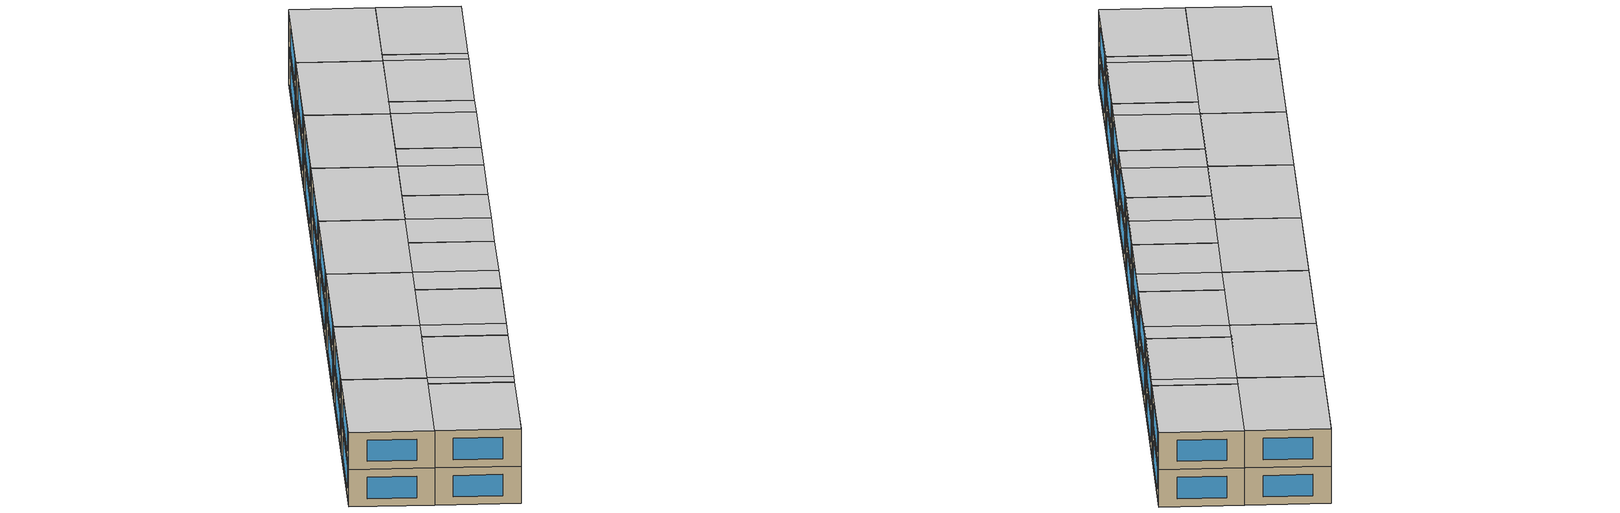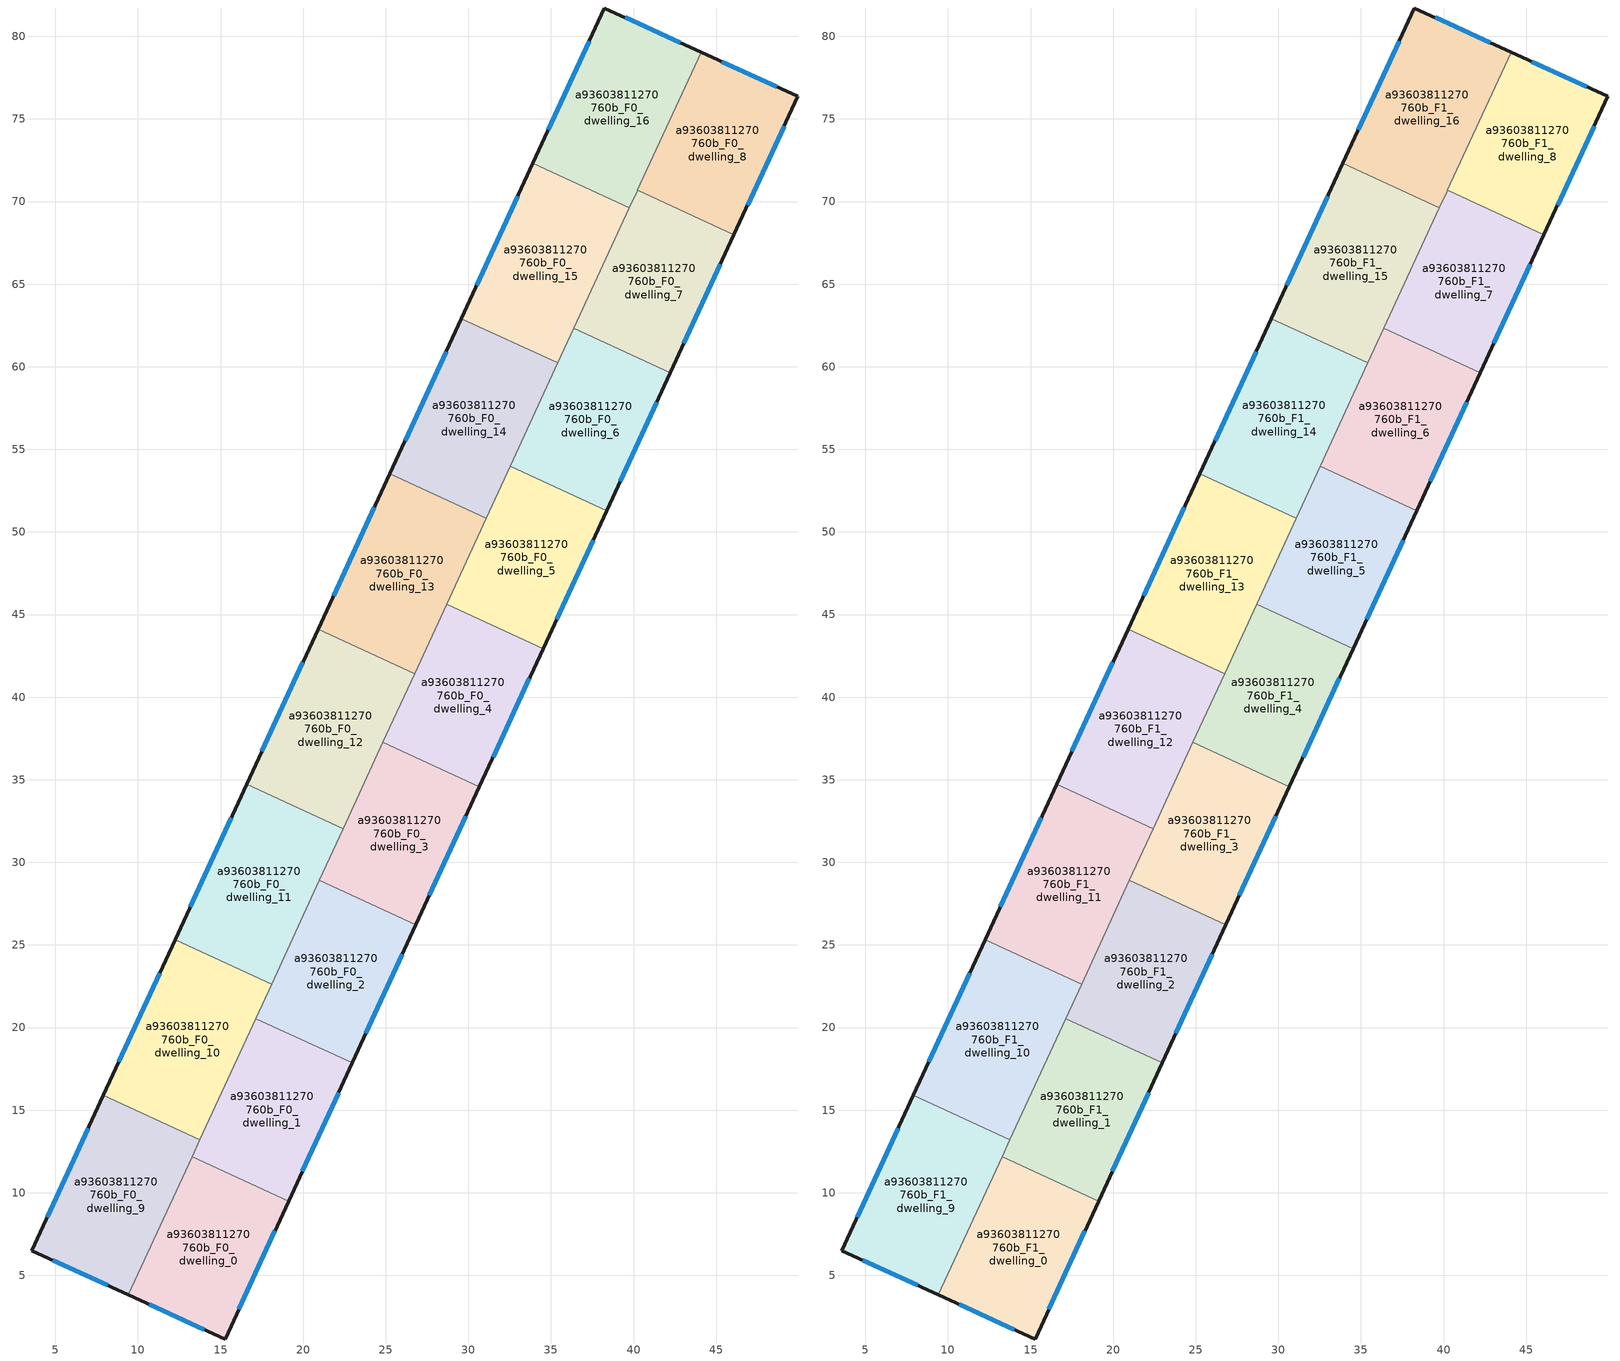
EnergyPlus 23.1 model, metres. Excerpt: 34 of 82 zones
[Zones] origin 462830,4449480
a93603811270760b_F0_dwelling_0
 floor ground (EU_floor_Construction): 19.12,9.5 15.27,1.14 9.42,3.82 13.28,12.19 z0
 wall outside (EU_wall_Construction): 9.42,3.82 15.27,1.14 19.12,9.5 z0:3
 wall to a93603811270760b_F0_dwelling_1 (EU_wall_Construction): 19.12,9.5 13.28,12.19 z0:3
 wall to a93603811270760b_F0_dwelling_9 (EU_wall_Construction): 13.28,12.19 9.42,3.82 z0:3
 window (EU_Window_Construction): 16.09,2.93 18.29,7.71 / 10.67,3.25 14.02,1.72 z0.64:2.36
a93603811270760b_F0_dwelling_1
 floor ground (EU_floor_Construction): 22.97,17.85 19.12,9.5 13.28,12.19 17.13,20.54 z0
 wall outside (EU_wall_Construction): 19.12,9.5 22.97,17.85 z0:3
 wall to a93603811270760b_F0_dwelling_2 (EU_wall_Construction): 22.97,17.85 17.13,20.54 z0:3
 wall to a93603811270760b_F0_dwelling_10 (EU_wall_Construction): 17.13,20.54 13.75,13.22 z0:3
 wall to a93603811270760b_F0_dwelling_9 (EU_wall_Construction): 13.75,13.22 13.28,12.19 z0:3
 window (EU_Window_Construction): 19.94,11.29 22.14,16.06 z0.64:2.36
a93603811270760b_F0_dwelling_10
 floor ground (EU_floor_Construction): 18.08,22.62 13.75,13.22 7.91,15.91 12.24,25.31 z0
 wall outside (EU_wall_Construction): 12.24,25.31 7.91,15.91 z0:3
 wall to a93603811270760b_F0_dwelling_9 (EU_wall_Construction): 7.91,15.91 13.75,13.22 z0:3
 wall to a93603811270760b_F0_dwelling_11 (EU_wall_Construction): 18.08,22.62 12.24,25.31 z0:3
 wall to a93603811270760b_F0_dwelling_2 (EU_wall_Construction): 17.13,20.54 18.08,22.62 z0:3
 window (EU_Window_Construction): 11.32,23.3 8.84,17.92 z0.64:2.36
a93603811270760b_F0_dwelling_11
 floor ground (EU_floor_Construction): 22.42,32.02 18.08,22.62 12.24,25.31 16.58,34.71 z0
 wall outside (EU_wall_Construction): 16.58,34.71 12.24,25.31 z0:3
 wall to a93603811270760b_F0_dwelling_12 (EU_wall_Construction): 22.42,32.02 16.58,34.71 z0:3
 wall to a93603811270760b_F0_dwelling_2 (EU_wall_Construction): 18.08,22.62 20.98,28.9 z0:3
 wall to a93603811270760b_F0_dwelling_3 (EU_wall_Construction): 20.98,28.9 22.42,32.02 z0:3
 window (EU_Window_Construction): 15.65,32.7 13.17,27.32 z0.64:2.36
a93603811270760b_F0_dwelling_12
 floor ground (EU_floor_Construction): 26.75,41.42 22.42,32.02 16.58,34.71 20.91,44.11 z0
 wall outside (EU_wall_Construction): 20.91,44.11 16.58,34.71 z0:3
 wall to a93603811270760b_F0_dwelling_13 (EU_wall_Construction): 26.75,41.42 20.91,44.11 z0:3
 wall to a93603811270760b_F0_dwelling_3 (EU_wall_Construction): 22.42,32.02 24.83,37.26 z0:3
 wall to a93603811270760b_F0_dwelling_4 (EU_wall_Construction): 24.83,37.26 26.75,41.42 z0:3
 window (EU_Window_Construction): 19.98,42.1 17.5,36.73 z0.64:2.36
a93603811270760b_F0_dwelling_13
 floor ground (EU_floor_Construction): 31.08,50.83 26.75,41.42 20.91,44.11 25.24,53.52 z0
 wall outside (EU_wall_Construction): 25.24,53.52 20.91,44.11 z0:3
 wall to a93603811270760b_F0_dwelling_14 (EU_wall_Construction): 31.08,50.83 25.24,53.52 z0:3
 wall to a93603811270760b_F0_dwelling_5 (EU_wall_Construction): 28.68,45.62 31.08,50.83 z0:3
 wall to a93603811270760b_F0_dwelling_4 (EU_wall_Construction): 26.75,41.42 28.68,45.62 z0:3
 window (EU_Window_Construction): 24.31,51.5 21.84,46.13 z0.64:2.36
a93603811270760b_F0_dwelling_14
 floor ground (EU_floor_Construction): 35.41,60.23 31.08,50.83 25.24,53.52 29.58,62.92 z0
 wall outside (EU_wall_Construction): 29.58,62.92 25.24,53.52 z0:3
 wall to a93603811270760b_F0_dwelling_15 (EU_wall_Construction): 35.41,60.23 29.58,62.92 z0:3
 wall to a93603811270760b_F0_dwelling_6 (EU_wall_Construction): 32.53,53.98 35.41,60.23 z0:3
 wall to a93603811270760b_F0_dwelling_5 (EU_wall_Construction): 31.08,50.82 32.53,53.97 z0:3
 window (EU_Window_Construction): 28.65,60.9 26.17,55.53 z0.64:2.36
a93603811270760b_F0_dwelling_15
 floor ground (EU_floor_Construction): 39.75,69.63 35.41,60.23 29.58,62.92 33.91,72.32 z0
 wall outside (EU_wall_Construction): 33.91,72.32 29.58,62.92 z0:3
 wall to a93603811270760b_F0_dwelling_16 (EU_wall_Construction): 39.75,69.63 33.91,72.32 z0:3
 wall to a93603811270760b_F0_dwelling_7 (EU_wall_Construction): 36.39,62.33 39.75,69.63 z0:3
 wall to a93603811270760b_F0_dwelling_6 (EU_wall_Construction): 35.41,60.23 36.39,62.33 z0:3
 window (EU_Window_Construction): 32.98,70.31 30.5,64.93 z0.64:2.36
a93603811270760b_F0_dwelling_16
 floor ground (EU_floor_Construction): 44.09,79.04 39.75,69.63 33.91,72.32 38.24,81.72 z0
 wall outside (EU_wall_Construction): 44.09,79.04 38.24,81.72 33.91,72.32 z0:3
 wall to a93603811270760b_F0_dwelling_8 (EU_wall_Construction): 40.24,70.69 44.09,79.04 z0:3
 wall to a93603811270760b_F0_dwelling_7 (EU_wall_Construction): 39.75,69.63 40.24,70.69 z0:3
 window (EU_Window_Construction): 37.31,79.7 34.84,74.33 / 42.83,79.61 39.49,81.14 z0.64:2.36
a93603811270760b_F0_dwelling_2
 floor ground (EU_floor_Construction): 26.82,26.21 22.97,17.85 17.13,20.54 20.98,28.9 z0
 wall outside (EU_wall_Construction): 22.97,17.85 26.82,26.21 z0:3
 wall to a93603811270760b_F0_dwelling_3 (EU_wall_Construction): 26.82,26.21 20.98,28.9 z0:3
 window (EU_Window_Construction): 23.79,19.64 25.99,24.42 z0.64:2.36
a93603811270760b_F0_dwelling_3
 floor ground (EU_floor_Construction): 30.67,34.57 26.82,26.21 20.98,28.9 24.83,37.26 z0
 wall outside (EU_wall_Construction): 26.82,26.21 30.67,34.57 z0:3
 wall to a93603811270760b_F0_dwelling_4 (EU_wall_Construction): 30.67,34.57 24.83,37.26 z0:3
 window (EU_Window_Construction): 27.64,28 29.85,32.78 z0.64:2.36
a93603811270760b_F0_dwelling_4
 floor ground (EU_floor_Construction): 34.52,42.93 30.67,34.57 24.83,37.26 28.68,45.62 z0
 wall outside (EU_wall_Construction): 30.67,34.57 34.52,42.93 z0:3
 wall to a93603811270760b_F0_dwelling_5 (EU_wall_Construction): 34.52,42.93 28.68,45.62 z0:3
 window (EU_Window_Construction): 31.5,36.36 33.7,41.14 z0.64:2.36
a93603811270760b_F0_dwelling_5
 floor ground (EU_floor_Construction): 38.37,51.28 34.52,42.93 28.68,45.62 32.53,53.97 z0
 wall outside (EU_wall_Construction): 34.52,42.93 38.37,51.28 z0:3
 wall to a93603811270760b_F0_dwelling_6 (EU_wall_Construction): 38.37,51.28 32.53,53.97 z0:3
 window (EU_Window_Construction): 35.35,44.72 37.55,49.49 z0.64:2.36
a93603811270760b_F0_dwelling_6
 floor ground (EU_floor_Construction): 42.23,59.64 38.37,51.28 32.53,53.97 36.39,62.33 z0
 wall outside (EU_wall_Construction): 38.37,51.28 42.23,59.64 z0:3
 wall to a93603811270760b_F0_dwelling_7 (EU_wall_Construction): 42.23,59.64 36.39,62.33 z0:3
 window (EU_Window_Construction): 39.2,53.07 41.4,57.85 z0.64:2.36
a93603811270760b_F0_dwelling_7
 floor ground (EU_floor_Construction): 46.08,68 42.23,59.64 36.39,62.33 40.24,70.69 z0
 wall outside (EU_wall_Construction): 42.23,59.64 46.08,68 z0:3
 wall to a93603811270760b_F0_dwelling_8 (EU_wall_Construction): 46.08,68 40.24,70.69 z0:3
 window (EU_Window_Construction): 43.05,61.43 45.25,66.21 z0.64:2.36
a93603811270760b_F0_dwelling_8
 floor ground (EU_floor_Construction): 49.93,76.36 46.08,68 40.24,70.69 44.09,79.04 z0
 wall outside (EU_wall_Construction): 46.08,68 49.93,76.36 44.09,79.04 z0:3
 window (EU_Window_Construction): 48.68,76.94 45.34,78.47 / 46.9,69.79 49.11,74.57 z0.64:2.36
a93603811270760b_F0_dwelling_9
 floor ground (EU_floor_Construction): 13.75,13.22 9.42,3.82 3.57,6.5 7.91,15.91 z0
 wall outside (EU_wall_Construction): 7.91,15.91 3.57,6.5 9.42,3.82 z0:3
 window (EU_Window_Construction): 4.83,5.92 8.17,4.39 / 6.98,13.89 4.5,8.51 z0.64:2.36
a93603811270760b_F1_dwelling_0
 floor to a93603811270760b_F0_dwelling_0 (EU_floor_Construction): 19.12,9.5 15.27,1.14 9.42,3.82 13.28,12.19 z3
 wall outside (EU_wall_Construction): 9.42,3.82 15.27,1.14 19.12,9.5 z3:6
 wall to a93603811270760b_F1_dwelling_1 (EU_wall_Construction): 19.12,9.5 13.28,12.19 z3:6
 wall to a93603811270760b_F1_dwelling_9 (EU_wall_Construction): 13.28,12.19 9.42,3.82 z3:6
 window (EU_Window_Construction): 16.09,2.93 18.29,7.71 / 10.67,3.25 14.02,1.72 z3.64:5.36
 ceiling to a93603811270760b_F2_dwelling_0 (EU_floor_Construction): 15.27,1.14 19.12,9.5 13.28,12.19 9.42,3.82 z6
a93603811270760b_F1_dwelling_1
 floor to a93603811270760b_F0_dwelling_1 (EU_floor_Construction): 22.97,17.85 19.12,9.5 13.28,12.19 17.13,20.54 z3
 wall outside (EU_wall_Construction): 19.12,9.5 22.97,17.85 z3:6
 wall to a93603811270760b_F1_dwelling_2 (EU_wall_Construction): 22.97,17.85 17.13,20.54 z3:6
 wall to a93603811270760b_F1_dwelling_10 (EU_wall_Construction): 17.13,20.54 13.75,13.22 z3:6
 wall to a93603811270760b_F1_dwelling_9 (EU_wall_Construction): 13.75,13.22 13.28,12.19 z3:6
 window (EU_Window_Construction): 19.94,11.29 22.14,16.06 z3.64:5.36
 ceiling to a93603811270760b_F2_dwelling_1 (EU_floor_Construction): 19.6,10.54 22.97,17.85 17.13,20.54 13.76,13.23 z6
 ceiling to a93603811270760b_F2_dwelling_0 (EU_floor_Construction): 19.12,9.5 19.6,10.54 13.76,13.23 13.28,12.19 z6
a93603811270760b_F1_dwelling_10
 floor to a93603811270760b_F0_dwelling_10 (EU_floor_Construction): 18.08,22.62 13.75,13.22 7.91,15.91 12.24,25.31 z3
 wall outside (EU_wall_Construction): 12.24,25.31 7.91,15.91 z3:6
 wall to a93603811270760b_F1_dwelling_9 (EU_wall_Construction): 7.91,15.91 13.75,13.22 z3:6
 wall to a93603811270760b_F1_dwelling_11 (EU_wall_Construction): 18.08,22.62 12.24,25.31 z3:6
 wall to a93603811270760b_F1_dwelling_2 (EU_wall_Construction): 17.13,20.54 18.08,22.62 z3:6
 window (EU_Window_Construction): 11.32,23.3 8.84,17.92 z3.64:5.36
 ceiling to a93603811270760b_F2_dwelling_9 (EU_floor_Construction): 13.75,13.22 18.08,22.62 12.24,25.31 7.91,15.91 z6
a93603811270760b_F1_dwelling_11
 floor to a93603811270760b_F0_dwelling_11 (EU_floor_Construction): 22.42,32.02 18.08,22.62 12.24,25.31 16.58,34.71 z3
 wall outside (EU_wall_Construction): 16.58,34.71 12.24,25.31 z3:6
 wall to a93603811270760b_F1_dwelling_12 (EU_wall_Construction): 22.42,32.02 16.58,34.71 z3:6
 wall to a93603811270760b_F1_dwelling_2 (EU_wall_Construction): 18.08,22.62 20.98,28.9 z3:6
 wall to a93603811270760b_F1_dwelling_3 (EU_wall_Construction): 20.98,28.9 22.42,32.02 z3:6
 window (EU_Window_Construction): 15.65,32.7 13.17,27.32 z3.64:5.36
 ceiling to a93603811270760b_F2_dwelling_10 (EU_floor_Construction): 18.08,22.62 22.42,32.02 16.58,34.71 12.24,25.31 z6
a93603811270760b_F1_dwelling_12
 floor to a93603811270760b_F0_dwelling_12 (EU_floor_Construction): 26.75,41.42 22.42,32.02 16.58,34.71 20.91,44.11 z3
 wall outside (EU_wall_Construction): 20.91,44.11 16.58,34.71 z3:6
 wall to a93603811270760b_F1_dwelling_13 (EU_wall_Construction): 26.75,41.42 20.91,44.11 z3:6
 wall to a93603811270760b_F1_dwelling_3 (EU_wall_Construction): 22.42,32.02 24.83,37.26 z3:6
 wall to a93603811270760b_F1_dwelling_4 (EU_wall_Construction): 24.83,37.26 26.75,41.42 z3:6
 window (EU_Window_Construction): 19.98,42.1 17.5,36.73 z3.64:5.36
 ceiling to a93603811270760b_F2_dwelling_11 (EU_floor_Construction): 22.42,32.02 26.75,41.42 20.91,44.11 16.58,34.71 z6
a93603811270760b_F1_dwelling_13
 floor to a93603811270760b_F0_dwelling_13 (EU_floor_Construction): 31.08,50.83 26.75,41.42 20.91,44.11 25.24,53.52 z3
 wall outside (EU_wall_Construction): 25.24,53.52 20.91,44.11 z3:6
 wall to a93603811270760b_F1_dwelling_14 (EU_wall_Construction): 31.08,50.83 25.24,53.52 z3:6
 wall to a93603811270760b_F1_dwelling_5 (EU_wall_Construction): 28.68,45.62 31.08,50.83 z3:6
 wall to a93603811270760b_F1_dwelling_4 (EU_wall_Construction): 26.75,41.42 28.68,45.62 z3:6
 window (EU_Window_Construction): 24.31,51.5 21.84,46.13 z3.64:5.36
 ceiling to a93603811270760b_F2_dwelling_12 (EU_floor_Construction): 26.75,41.42 31.08,50.83 25.24,53.52 20.91,44.11 z6
a93603811270760b_F1_dwelling_14
 floor to a93603811270760b_F0_dwelling_14 (EU_floor_Construction): 35.41,60.23 31.08,50.83 25.24,53.52 29.58,62.92 z3
 wall outside (EU_wall_Construction): 29.58,62.92 25.24,53.52 z3:6
 wall to a93603811270760b_F1_dwelling_15 (EU_wall_Construction): 35.41,60.23 29.58,62.92 z3:6
 wall to a93603811270760b_F1_dwelling_6 (EU_wall_Construction): 32.53,53.98 35.41,60.23 z3:6
 wall to a93603811270760b_F1_dwelling_5 (EU_wall_Construction): 31.08,50.82 32.53,53.97 z3:6
 window (EU_Window_Construction): 28.65,60.9 26.17,55.53 z3.64:5.36
 ceiling to a93603811270760b_F2_dwelling_13 (EU_floor_Construction): 31.08,50.83 35.41,60.23 29.58,62.92 25.24,53.52 z6
a93603811270760b_F1_dwelling_15
 floor to a93603811270760b_F0_dwelling_15 (EU_floor_Construction): 39.75,69.63 35.41,60.23 29.58,62.92 33.91,72.32 z3
 wall outside (EU_wall_Construction): 33.91,72.32 29.58,62.92 z3:6
 wall to a93603811270760b_F1_dwelling_16 (EU_wall_Construction): 39.75,69.63 33.91,72.32 z3:6
 wall to a93603811270760b_F1_dwelling_7 (EU_wall_Construction): 36.39,62.33 39.75,69.63 z3:6
 wall to a93603811270760b_F1_dwelling_6 (EU_wall_Construction): 35.41,60.23 36.39,62.33 z3:6
 window (EU_Window_Construction): 32.98,70.31 30.5,64.93 z3.64:5.36
 ceiling to a93603811270760b_F2_dwelling_14 (EU_floor_Construction): 35.41,60.23 39.75,69.63 33.91,72.32 29.58,62.92 z6
a93603811270760b_F1_dwelling_16
 floor to a93603811270760b_F0_dwelling_16 (EU_floor_Construction): 44.09,79.04 39.75,69.63 33.91,72.32 38.24,81.72 z3
 wall outside (EU_wall_Construction): 44.09,79.04 38.24,81.72 33.91,72.32 z3:6
 wall to a93603811270760b_F1_dwelling_8 (EU_wall_Construction): 40.24,70.69 44.09,79.04 z3:6
 wall to a93603811270760b_F1_dwelling_7 (EU_wall_Construction): 39.75,69.63 40.24,70.69 z3:6
 window (EU_Window_Construction): 37.31,79.7 34.84,74.33 / 42.83,79.61 39.49,81.14 z3.64:5.36
 ceiling to a93603811270760b_F2_dwelling_15 (EU_floor_Construction): 39.75,69.63 44.09,79.04 38.24,81.72 33.91,72.32 z6
a93603811270760b_F1_dwelling_2
 floor to a93603811270760b_F0_dwelling_2 (EU_floor_Construction): 26.82,26.21 22.97,17.85 17.13,20.54 20.98,28.9 z3
 wall outside (EU_wall_Construction): 22.97,17.85 26.82,26.21 z3:6
 wall to a93603811270760b_F1_dwelling_3 (EU_wall_Construction): 26.82,26.21 20.98,28.9 z3:6
 window (EU_Window_Construction): 23.79,19.64 25.99,24.42 z3.64:5.36
 ceiling to a93603811270760b_F2_dwelling_2 (EU_floor_Construction): 23.93,19.94 26.82,26.21 20.98,28.9 18.09,22.63 z6
 ceiling to a93603811270760b_F2_dwelling_1 (EU_floor_Construction): 22.97,17.85 23.93,19.94 18.09,22.63 17.13,20.54 z6
a93603811270760b_F1_dwelling_3
 floor to a93603811270760b_F0_dwelling_3 (EU_floor_Construction): 30.67,34.57 26.82,26.21 20.98,28.9 24.83,37.26 z3
 wall outside (EU_wall_Construction): 26.82,26.21 30.67,34.57 z3:6
 wall to a93603811270760b_F1_dwelling_4 (EU_wall_Construction): 30.67,34.57 24.83,37.26 z3:6
 window (EU_Window_Construction): 27.64,28 29.85,32.78 z3.64:5.36
 ceiling to a93603811270760b_F2_dwelling_3 (EU_floor_Construction): 28.26,29.34 30.67,34.57 24.83,37.26 22.42,32.04 z6
 ceiling to a93603811270760b_F2_dwelling_2 (EU_floor_Construction): 26.82,26.21 28.26,29.34 22.42,32.04 20.98,28.9 z6
a93603811270760b_F1_dwelling_4
 floor to a93603811270760b_F0_dwelling_4 (EU_floor_Construction): 34.52,42.93 30.67,34.57 24.83,37.26 28.68,45.62 z3
 wall outside (EU_wall_Construction): 30.67,34.57 34.52,42.93 z3:6
 wall to a93603811270760b_F1_dwelling_5 (EU_wall_Construction): 34.52,42.93 28.68,45.62 z3:6
 window (EU_Window_Construction): 31.5,36.36 33.7,41.14 z3.64:5.36
 ceiling to a93603811270760b_F2_dwelling_4 (EU_floor_Construction): 32.6,38.75 34.52,42.93 28.68,45.62 26.76,41.44 z6
 ceiling to a93603811270760b_F2_dwelling_3 (EU_floor_Construction): 30.67,34.57 32.6,38.75 26.76,41.44 24.83,37.26 z6
a93603811270760b_F1_dwelling_5
 floor to a93603811270760b_F0_dwelling_5 (EU_floor_Construction): 38.37,51.28 34.52,42.93 28.68,45.62 32.53,53.97 z3
 wall outside (EU_wall_Construction): 34.52,42.93 38.37,51.28 z3:6
 wall to a93603811270760b_F1_dwelling_6 (EU_wall_Construction): 38.37,51.28 32.53,53.97 z3:6
 window (EU_Window_Construction): 35.35,44.72 37.55,49.49 z3.64:5.36
 ceiling to a93603811270760b_F2_dwelling_5 (EU_floor_Construction): 36.93,48.15 38.37,51.28 32.53,53.97 31.09,50.84 z6
 ceiling to a93603811270760b_F2_dwelling_4 (EU_floor_Construction): 34.52,42.93 36.93,48.15 31.09,50.84 28.68,45.62 z6
a93603811270760b_F1_dwelling_6
 floor to a93603811270760b_F0_dwelling_6 (EU_floor_Construction): 42.23,59.64 38.37,51.28 32.53,53.97 36.39,62.33 z3
 wall outside (EU_wall_Construction): 38.37,51.28 42.23,59.64 z3:6
 wall to a93603811270760b_F1_dwelling_7 (EU_wall_Construction): 42.23,59.64 36.39,62.33 z3:6
 window (EU_Window_Construction): 39.2,53.07 41.4,57.85 z3.64:5.36
 ceiling to a93603811270760b_F2_dwelling_6 (EU_floor_Construction): 41.26,57.55 42.23,59.64 36.39,62.33 35.42,60.24 z6
 ceiling to a93603811270760b_F2_dwelling_5 (EU_floor_Construction): 38.37,51.28 41.26,57.55 35.42,60.24 32.53,53.97 z6
a93603811270760b_F1_dwelling_7
 floor to a93603811270760b_F0_dwelling_7 (EU_floor_Construction): 46.08,68 42.23,59.64 36.39,62.33 40.24,70.69 z3
 wall outside (EU_wall_Construction): 42.23,59.64 46.08,68 z3:6
 wall to a93603811270760b_F1_dwelling_8 (EU_wall_Construction): 46.08,68 40.24,70.69 z3:6
 window (EU_Window_Construction): 43.05,61.43 45.25,66.21 z3.64:5.36
 ceiling to a93603811270760b_F2_dwelling_6 (EU_floor_Construction): 42.23,59.64 45.6,66.95 39.76,69.64 36.39,62.33 z6
 ceiling to a93603811270760b_F2_dwelling_7 (EU_floor_Construction): 45.6,66.95 46.08,68 40.24,70.69 39.76,69.64 z6
a93603811270760b_F1_dwelling_8
 floor to a93603811270760b_F0_dwelling_8 (EU_floor_Construction): 49.93,76.36 46.08,68 40.24,70.69 44.09,79.04 z3
 wall outside (EU_wall_Construction): 46.08,68 49.93,76.36 44.09,79.04 z3:6
 window (EU_Window_Construction): 48.68,76.94 45.34,78.47 / 46.9,69.79 49.11,74.57 z3.64:5.36
 ceiling to a93603811270760b_F2_dwelling_7 (EU_floor_Construction): 46.08,68 49.93,76.36 44.09,79.04 40.24,70.69 z6
a93603811270760b_F1_dwelling_9
 floor to a93603811270760b_F0_dwelling_9 (EU_floor_Construction): 13.75,13.22 9.42,3.82 3.57,6.5 7.91,15.91 z3
 wall outside (EU_wall_Construction): 7.91,15.91 3.57,6.5 9.42,3.82 z3:6
 window (EU_Window_Construction): 4.83,5.92 8.17,4.39 / 6.98,13.89 4.5,8.51 z3.64:5.36
 ceiling to a93603811270760b_F2_dwelling_8 (EU_floor_Construction): 9.42,3.82 13.75,13.22 7.91,15.91 3.57,6.5 z6
[Building]
EU S2 Campaign: North Axis=0; Terrain=City; Solar Distribution=FullExterior
[Site:Location]
Yerevan-Zvartnots.Intl.AP: Latitude=40.15; Longitude=44.383; Time Zone=4; Elevation=854
[SizingPeriod:WeatherFileDays]
AnnualSizingPeriod: Begin Month=1; Begin Day of Month=1; End Month=12; End Day of Month=31; Day of Week for Start Day=Monday; Use Weather File Daylight Saving Period=No; Use Weather File Rain and Snow Indicators=No
[MATERIAL]
EU_InternalMass_Material: Roughness=MediumRough; Thickness=0.1; Conductivity=1; Density=1800; Specific Heat=900; Thermal Absorptance=0.9; Solar Absorptance=0.7; Visible Absorptance=0.7
[MATERIAL:NOMASS] Roughness=MediumRough; Thermal Absorptance=0.9; Solar Absorptance=0.7; Visible Absorptance=0.7
Name | Thermal Resistance
EU_wall_NoMass | 1.05043
EU_floor_NoMass | 0.478065
[WINDOWMATERIAL:SIMPLEGLAZINGSYSTEM]
EU_Window_SimpleGlazing: UFactor=2.5566; Solar Heat Gain Coefficient=0.75; Visible Transmittance=0.75
[CONSTRUCTION]
EU_wall_Construction: EU_wall_NoMass
EU_floor_Construction: EU_floor_NoMass
EU_Window_Construction: EU_Window_SimpleGlazing
EU_InternalMass_Construction: EU_InternalMass_Material
[ZONE] Type=1; Multiplier=1; Ceiling Height=autocalculate; Floor Area=autocalculate; Part of Total Floor Area=Yes
Name | Volume
a93603811270760b_F0_dwelling_0; a93603811270760b_F1_dwelling_0 | 177.532
a93603811270760b_F0_dwelling_1; a93603811270760b_F1_dwelling_1 | 177.526
a93603811270760b_F0_dwelling_10; a93603811270760b_F1_dwelling_10; a93603811270760b_F0_dwelling_13; a93603811270760b_F1_dwelling_13 | 199.685
a93603811270760b_F0_dwelling_11; a93603811270760b_F1_dwelling_11; a93603811270760b_F0_dwelling_14; a93603811270760b_F1_dwelling_14; a93603811270760b_F0_dwelling_15; a93603811270760b_F1_dwelling_15 | 199.719
a93603811270760b_F0_dwelling_12; a93603811270760b_F1_dwelling_12 | 199.709
a93603811270760b_F0_dwelling_16; a93603811270760b_F1_dwelling_16 | 199.718
a93603811270760b_F0_dwelling_2; a93603811270760b_F1_dwelling_2; a93603811270760b_F0_dwelling_4; a93603811270760b_F1_dwelling_4; a93603811270760b_F0_dwelling_5; a93603811270760b_F1_dwelling_5 | 177.538
a93603811270760b_F0_dwelling_3; a93603811270760b_F1_dwelling_3 | 177.521
a93603811270760b_F0_dwelling_6; a93603811270760b_F1_dwelling_6 | 177.52
a93603811270760b_F0_dwelling_7; a93603811270760b_F1_dwelling_7 | 177.535
a93603811270760b_F0_dwelling_8; a93603811270760b_F1_dwelling_8 | 177.529
a93603811270760b_F0_dwelling_9; a93603811270760b_F1_dwelling_9 | 199.699
[INTERNALMASS] Construction=EU_InternalMass_Construction
Name | Zone or ZoneList | Surface Area
a93603811270760b_F0_dwelling_0_EU_InternalMass | a93603811270760b_F0_dwelling_0 | 59.1774
a93603811270760b_F0_dwelling_1_EU_InternalMass | a93603811270760b_F0_dwelling_1 | 59.1755
a93603811270760b_F0_dwelling_2_EU_InternalMass | a93603811270760b_F0_dwelling_2 | 59.1793
a93603811270760b_F0_dwelling_3_EU_InternalMass | a93603811270760b_F0_dwelling_3 | 59.1734
a93603811270760b_F0_dwelling_4_EU_InternalMass | a93603811270760b_F0_dwelling_4 | 59.1793
a93603811270760b_F0_dwelling_5_EU_InternalMass | a93603811270760b_F0_dwelling_5 | 59.1793
a93603811270760b_F0_dwelling_6_EU_InternalMass | a93603811270760b_F0_dwelling_6 | 59.1734
a93603811270760b_F0_dwelling_7_EU_InternalMass | a93603811270760b_F0_dwelling_7 | 59.1783
a93603811270760b_F0_dwelling_8_EU_InternalMass | a93603811270760b_F0_dwelling_8 | 59.1764
a93603811270760b_F0_dwelling_9_EU_InternalMass | a93603811270760b_F0_dwelling_9 | 66.5664
a93603811270760b_F0_dwelling_10_EU_InternalMass | a93603811270760b_F0_dwelling_10 | 66.5656
a93603811270760b_F0_dwelling_11_EU_InternalMass | a93603811270760b_F0_dwelling_11 | 66.5729
a93603811270760b_F0_dwelling_12_EU_InternalMass | a93603811270760b_F0_dwelling_12 | 66.5733
a93603811270760b_F0_dwelling_13_EU_InternalMass | a93603811270760b_F0_dwelling_13 | 66.5617
a93603811270760b_F0_dwelling_14_EU_InternalMass | a93603811270760b_F0_dwelling_14 | 66.5729
a93603811270760b_F0_dwelling_15_EU_InternalMass | a93603811270760b_F0_dwelling_15 | 66.5729
a93603811270760b_F0_dwelling_16_EU_InternalMass | a93603811270760b_F0_dwelling_16 | 66.5725
a93603811270760b_F1_dwelling_0_EU_InternalMass | a93603811270760b_F1_dwelling_0 | 59.1774
a93603811270760b_F1_dwelling_1_EU_InternalMass | a93603811270760b_F1_dwelling_1 | 59.1755
a93603811270760b_F1_dwelling_2_EU_InternalMass | a93603811270760b_F1_dwelling_2 | 59.1793
a93603811270760b_F1_dwelling_3_EU_InternalMass | a93603811270760b_F1_dwelling_3 | 59.1734
a93603811270760b_F1_dwelling_4_EU_InternalMass | a93603811270760b_F1_dwelling_4 | 59.1793
a93603811270760b_F1_dwelling_5_EU_InternalMass | a93603811270760b_F1_dwelling_5 | 59.1793
a93603811270760b_F1_dwelling_6_EU_InternalMass | a93603811270760b_F1_dwelling_6 | 59.1734
a93603811270760b_F1_dwelling_7_EU_InternalMass | a93603811270760b_F1_dwelling_7 | 59.1783
a93603811270760b_F1_dwelling_8_EU_InternalMass | a93603811270760b_F1_dwelling_8 | 59.1764
a93603811270760b_F1_dwelling_9_EU_InternalMass | a93603811270760b_F1_dwelling_9 | 66.5664
a93603811270760b_F1_dwelling_10_EU_InternalMass | a93603811270760b_F1_dwelling_10 | 66.5656
a93603811270760b_F1_dwelling_11_EU_InternalMass | a93603811270760b_F1_dwelling_11 | 66.5729
a93603811270760b_F1_dwelling_12_EU_InternalMass | a93603811270760b_F1_dwelling_12 | 66.5733
a93603811270760b_F1_dwelling_13_EU_InternalMass | a93603811270760b_F1_dwelling_13 | 66.5617
a93603811270760b_F1_dwelling_14_EU_InternalMass | a93603811270760b_F1_dwelling_14 | 66.5729
a93603811270760b_F1_dwelling_15_EU_InternalMass | a93603811270760b_F1_dwelling_15 | 66.5729
a93603811270760b_F1_dwelling_16_EU_InternalMass | a93603811270760b_F1_dwelling_16 | 66.5725
[OTHEREQUIPMENT] Fuel Type=Electricity; Design Level Calculation Method=Watts/Area; Power per Zone Floor Area=1; Fraction Latent=0; Fraction Radiant=0; Fraction Lost=0; Carbon Dioxide Generation Rate=0; EndUse Subcategory=EU_Step8_InternalGains
Name | Zone or ZoneList or Space or SpaceList | Schedule
EU_Step8_InternalGain_a93603811270760b_F0_dwelling_0_f000 | a93603811270760b_F0_dwelling_0 | EU_Step8_GainSchedule_a93603811270760b_F0_dwelling_0_f000
EU_Step8_InternalGain_a93603811270760b_F0_dwelling_1_f000 | a93603811270760b_F0_dwelling_1 | EU_Step8_GainSchedule_a93603811270760b_F0_dwelling_1_f000
EU_Step8_InternalGain_a93603811270760b_F0_dwelling_2_f000 | a93603811270760b_F0_dwelling_2 | EU_Step8_GainSchedule_a93603811270760b_F0_dwelling_2_f000
EU_Step8_InternalGain_a93603811270760b_F0_dwelling_3_f000 | a93603811270760b_F0_dwelling_3 | EU_Step8_GainSchedule_a93603811270760b_F0_dwelling_3_f000
EU_Step8_InternalGain_a93603811270760b_F0_dwelling_4_f000 | a93603811270760b_F0_dwelling_4 | EU_Step8_GainSchedule_a93603811270760b_F0_dwelling_4_f000
EU_Step8_InternalGain_a93603811270760b_F0_dwelling_5_f000 | a93603811270760b_F0_dwelling_5 | EU_Step8_GainSchedule_a93603811270760b_F0_dwelling_5_f000
EU_Step8_InternalGain_a93603811270760b_F0_dwelling_6_f000 | a93603811270760b_F0_dwelling_6 | EU_Step8_GainSchedule_a93603811270760b_F0_dwelling_6_f000
EU_Step8_InternalGain_a93603811270760b_F0_dwelling_7_f000 | a93603811270760b_F0_dwelling_7 | EU_Step8_GainSchedule_a93603811270760b_F0_dwelling_7_f000
EU_Step8_InternalGain_a93603811270760b_F0_dwelling_8_f000 | a93603811270760b_F0_dwelling_8 | EU_Step8_GainSchedule_a93603811270760b_F0_dwelling_8_f000
EU_Step8_InternalGain_a93603811270760b_F0_dwelling_9_f000 | a93603811270760b_F0_dwelling_9 | EU_Step8_GainSchedule_a93603811270760b_F0_dwelling_9_f000
EU_Step8_InternalGain_a93603811270760b_F0_dwelling_10_f000 | a93603811270760b_F0_dwelling_10 | EU_Step8_GainSchedule_a93603811270760b_F0_dwelling_10_f000
EU_Step8_InternalGain_a93603811270760b_F0_dwelling_11_f000 | a93603811270760b_F0_dwelling_11 | EU_Step8_GainSchedule_a93603811270760b_F0_dwelling_11_f000
EU_Step8_InternalGain_a93603811270760b_F0_dwelling_12_f000 | a93603811270760b_F0_dwelling_12 | EU_Step8_GainSchedule_a93603811270760b_F0_dwelling_12_f000
EU_Step8_InternalGain_a93603811270760b_F0_dwelling_13_f000 | a93603811270760b_F0_dwelling_13 | EU_Step8_GainSchedule_a93603811270760b_F0_dwelling_13_f000
EU_Step8_InternalGain_a93603811270760b_F0_dwelling_14_f000 | a93603811270760b_F0_dwelling_14 | EU_Step8_GainSchedule_a93603811270760b_F0_dwelling_14_f000
EU_Step8_InternalGain_a93603811270760b_F0_dwelling_15_f000 | a93603811270760b_F0_dwelling_15 | EU_Step8_GainSchedule_a93603811270760b_F0_dwelling_15_f000
EU_Step8_InternalGain_a93603811270760b_F0_dwelling_16_f000 | a93603811270760b_F0_dwelling_16 | EU_Step8_GainSchedule_a93603811270760b_F0_dwelling_16_f000
EU_Step8_InternalGain_a93603811270760b_F1_dwelling_0_f000 | a93603811270760b_F1_dwelling_0 | EU_Step8_GainSchedule_a93603811270760b_F1_dwelling_0_f000
EU_Step8_InternalGain_a93603811270760b_F1_dwelling_1_f000 | a93603811270760b_F1_dwelling_1 | EU_Step8_GainSchedule_a93603811270760b_F1_dwelling_1_f000
EU_Step8_InternalGain_a93603811270760b_F1_dwelling_2_f000 | a93603811270760b_F1_dwelling_2 | EU_Step8_GainSchedule_a93603811270760b_F1_dwelling_2_f000
EU_Step8_InternalGain_a93603811270760b_F1_dwelling_3_f000 | a93603811270760b_F1_dwelling_3 | EU_Step8_GainSchedule_a93603811270760b_F1_dwelling_3_f000
EU_Step8_InternalGain_a93603811270760b_F1_dwelling_4_f000 | a93603811270760b_F1_dwelling_4 | EU_Step8_GainSchedule_a93603811270760b_F1_dwelling_4_f000
EU_Step8_InternalGain_a93603811270760b_F1_dwelling_5_f000 | a93603811270760b_F1_dwelling_5 | EU_Step8_GainSchedule_a93603811270760b_F1_dwelling_5_f000
EU_Step8_InternalGain_a93603811270760b_F1_dwelling_6_f000 | a93603811270760b_F1_dwelling_6 | EU_Step8_GainSchedule_a93603811270760b_F1_dwelling_6_f000
EU_Step8_InternalGain_a93603811270760b_F1_dwelling_7_f000 | a93603811270760b_F1_dwelling_7 | EU_Step8_GainSchedule_a93603811270760b_F1_dwelling_7_f000
EU_Step8_InternalGain_a93603811270760b_F1_dwelling_8_f000 | a93603811270760b_F1_dwelling_8 | EU_Step8_GainSchedule_a93603811270760b_F1_dwelling_8_f000
EU_Step8_InternalGain_a93603811270760b_F1_dwelling_9_f000 | a93603811270760b_F1_dwelling_9 | EU_Step8_GainSchedule_a93603811270760b_F1_dwelling_9_f000
EU_Step8_InternalGain_a93603811270760b_F1_dwelling_10_f000 | a93603811270760b_F1_dwelling_10 | EU_Step8_GainSchedule_a93603811270760b_F1_dwelling_10_f000
EU_Step8_InternalGain_a93603811270760b_F1_dwelling_11_f000 | a93603811270760b_F1_dwelling_11 | EU_Step8_GainSchedule_a93603811270760b_F1_dwelling_11_f000
EU_Step8_InternalGain_a93603811270760b_F1_dwelling_12_f000 | a93603811270760b_F1_dwelling_12 | EU_Step8_GainSchedule_a93603811270760b_F1_dwelling_12_f000
EU_Step8_InternalGain_a93603811270760b_F1_dwelling_13_f000 | a93603811270760b_F1_dwelling_13 | EU_Step8_GainSchedule_a93603811270760b_F1_dwelling_13_f000
EU_Step8_InternalGain_a93603811270760b_F1_dwelling_14_f000 | a93603811270760b_F1_dwelling_14 | EU_Step8_GainSchedule_a93603811270760b_F1_dwelling_14_f000
EU_Step8_InternalGain_a93603811270760b_F1_dwelling_15_f000 | a93603811270760b_F1_dwelling_15 | EU_Step8_GainSchedule_a93603811270760b_F1_dwelling_15_f000
EU_Step8_InternalGain_a93603811270760b_F1_dwelling_16_f000 | a93603811270760b_F1_dwelling_16 | EU_Step8_GainSchedule_a93603811270760b_F1_dwelling_16_f000
[ZONEVENTILATION:DESIGNFLOWRATE] Schedule=EU_AlwaysOn; Design Flow Rate Calculation Method=AirChanges/Hour; Air Changes per Hour=0.557805; Ventilation Type=Natural; Fan Pressure Rise=0; Fan Total Efficiency=1; Constant Term Coefficient=1; Temperature Term Coefficient=0; Velocity Term Coefficient=0; Velocity Squared Term Coefficient=0; Minimum Indoor Temperature=-100; Maximum Indoor Temperature=100; Delta Temperature=-100; Minimum Outdoor Temperature=-100; Maximum Outdoor Temperature=100; Maximum Wind Speed=40
Name | Zone or ZoneList or Space or SpaceList
EU_ConstantAir_a93603811270760b_F0_dwelling_0 | a93603811270760b_F0_dwelling_0
EU_ConstantAir_a93603811270760b_F0_dwelling_1 | a93603811270760b_F0_dwelling_1
EU_ConstantAir_a93603811270760b_F0_dwelling_2 | a93603811270760b_F0_dwelling_2
EU_ConstantAir_a93603811270760b_F0_dwelling_3 | a93603811270760b_F0_dwelling_3
EU_ConstantAir_a93603811270760b_F0_dwelling_4 | a93603811270760b_F0_dwelling_4
EU_ConstantAir_a93603811270760b_F0_dwelling_5 | a93603811270760b_F0_dwelling_5
EU_ConstantAir_a93603811270760b_F0_dwelling_6 | a93603811270760b_F0_dwelling_6
EU_ConstantAir_a93603811270760b_F0_dwelling_7 | a93603811270760b_F0_dwelling_7
EU_ConstantAir_a93603811270760b_F0_dwelling_8 | a93603811270760b_F0_dwelling_8
EU_ConstantAir_a93603811270760b_F0_dwelling_9 | a93603811270760b_F0_dwelling_9
EU_ConstantAir_a93603811270760b_F0_dwelling_10 | a93603811270760b_F0_dwelling_10
EU_ConstantAir_a93603811270760b_F0_dwelling_11 | a93603811270760b_F0_dwelling_11
EU_ConstantAir_a93603811270760b_F0_dwelling_12 | a93603811270760b_F0_dwelling_12
EU_ConstantAir_a93603811270760b_F0_dwelling_13 | a93603811270760b_F0_dwelling_13
EU_ConstantAir_a93603811270760b_F0_dwelling_14 | a93603811270760b_F0_dwelling_14
EU_ConstantAir_a93603811270760b_F0_dwelling_15 | a93603811270760b_F0_dwelling_15
EU_ConstantAir_a93603811270760b_F0_dwelling_16 | a93603811270760b_F0_dwelling_16
EU_ConstantAir_a93603811270760b_F1_dwelling_0 | a93603811270760b_F1_dwelling_0
EU_ConstantAir_a93603811270760b_F1_dwelling_1 | a93603811270760b_F1_dwelling_1
EU_ConstantAir_a93603811270760b_F1_dwelling_2 | a93603811270760b_F1_dwelling_2
EU_ConstantAir_a93603811270760b_F1_dwelling_3 | a93603811270760b_F1_dwelling_3
EU_ConstantAir_a93603811270760b_F1_dwelling_4 | a93603811270760b_F1_dwelling_4
EU_ConstantAir_a93603811270760b_F1_dwelling_5 | a93603811270760b_F1_dwelling_5
EU_ConstantAir_a93603811270760b_F1_dwelling_6 | a93603811270760b_F1_dwelling_6
EU_ConstantAir_a93603811270760b_F1_dwelling_7 | a93603811270760b_F1_dwelling_7
EU_ConstantAir_a93603811270760b_F1_dwelling_8 | a93603811270760b_F1_dwelling_8
EU_ConstantAir_a93603811270760b_F1_dwelling_9 | a93603811270760b_F1_dwelling_9
EU_ConstantAir_a93603811270760b_F1_dwelling_10 | a93603811270760b_F1_dwelling_10
EU_ConstantAir_a93603811270760b_F1_dwelling_11 | a93603811270760b_F1_dwelling_11
EU_ConstantAir_a93603811270760b_F1_dwelling_12 | a93603811270760b_F1_dwelling_12
EU_ConstantAir_a93603811270760b_F1_dwelling_13 | a93603811270760b_F1_dwelling_13
EU_ConstantAir_a93603811270760b_F1_dwelling_14 | a93603811270760b_F1_dwelling_14
EU_ConstantAir_a93603811270760b_F1_dwelling_15 | a93603811270760b_F1_dwelling_15
EU_ConstantAir_a93603811270760b_F1_dwelling_16 | a93603811270760b_F1_dwelling_16
[HVACTEMPLATE:THERMOSTAT] Constant Heating Setpoint=20; Constant Cooling Setpoint=50
EU_HeatOnly_a93603811270760b_F0_dwelling_0; EU_HeatOnly_a93603811270760b_F0_dwelling_1; EU_HeatOnly_a93603811270760b_F0_dwelling_2; EU_HeatOnly_a93603811270760b_F0_dwelling_3; EU_HeatOnly_a93603811270760b_F0_dwelling_4; EU_HeatOnly_a93603811270760b_F0_dwelling_5; EU_HeatOnly_a93603811270760b_F0_dwelling_6; EU_HeatOnly_a93603811270760b_F0_dwelling_7; EU_HeatOnly_a93603811270760b_F0_dwelling_8; EU_HeatOnly_a93603811270760b_F0_dwelling_9; EU_HeatOnly_a93603811270760b_F0_dwelling_10; EU_HeatOnly_a93603811270760b_F0_dwelling_11; EU_HeatOnly_a93603811270760b_F0_dwelling_12; EU_HeatOnly_a93603811270760b_F0_dwelling_13; EU_HeatOnly_a93603811270760b_F0_dwelling_14; EU_HeatOnly_a93603811270760b_F0_dwelling_15; EU_HeatOnly_a93603811270760b_F0_dwelling_16; EU_HeatOnly_a93603811270760b_F1_dwelling_0; EU_HeatOnly_a93603811270760b_F1_dwelling_1; EU_HeatOnly_a93603811270760b_F1_dwelling_2; EU_HeatOnly_a93603811270760b_F1_dwelling_3; EU_HeatOnly_a93603811270760b_F1_dwelling_4; EU_HeatOnly_a93603811270760b_F1_dwelling_5; EU_HeatOnly_a93603811270760b_F1_dwelling_6; EU_HeatOnly_a93603811270760b_F1_dwelling_7; EU_HeatOnly_a93603811270760b_F1_dwelling_8; EU_HeatOnly_a93603811270760b_F1_dwelling_9; EU_HeatOnly_a93603811270760b_F1_dwelling_10; EU_HeatOnly_a93603811270760b_F1_dwelling_11; EU_HeatOnly_a93603811270760b_F1_dwelling_12; EU_HeatOnly_a93603811270760b_F1_dwelling_13; EU_HeatOnly_a93603811270760b_F1_dwelling_14; EU_HeatOnly_a93603811270760b_F1_dwelling_15; EU_HeatOnly_a93603811270760b_F1_dwelling_16; EU_HeatOnly_a93603811270760b_F2_dwelling_0; EU_HeatOnly_a93603811270760b_F2_dwelling_1; EU_HeatOnly_a93603811270760b_F2_dwelling_2; EU_HeatOnly_a93603811270760b_F2_dwelling_3; EU_HeatOnly_a93603811270760b_F2_dwelling_4; EU_HeatOnly_a93603811270760b_F2_dwelling_5; EU_HeatOnly_a93603811270760b_F2_dwelling_6; EU_HeatOnly_a93603811270760b_F2_dwelling_7; EU_HeatOnly_a93603811270760b_F2_dwelling_8; EU_HeatOnly_a93603811270760b_F2_dwelling_9; EU_HeatOnly_a93603811270760b_F2_dwelling_10; EU_HeatOnly_a93603811270760b_F2_dwelling_11; EU_HeatOnly_a93603811270760b_F2_dwelling_12; EU_HeatOnly_a93603811270760b_F2_dwelling_13; EU_HeatOnly_a93603811270760b_F2_dwelling_14; EU_HeatOnly_a93603811270760b_F2_dwelling_15; EU_HeatOnly_a93603811270760b_F3_dwelling_0; EU_HeatOnly_a93603811270760b_F3_dwelling_1; EU_HeatOnly_a93603811270760b_F3_dwelling_2; EU_HeatOnly_a93603811270760b_F3_dwelling_3; EU_HeatOnly_a93603811270760b_F3_dwelling_4; EU_HeatOnly_a93603811270760b_F3_dwelling_5; EU_HeatOnly_a93603811270760b_F3_dwelling_6; EU_HeatOnly_a93603811270760b_F3_dwelling_7; EU_HeatOnly_a93603811270760b_F3_dwelling_8; EU_HeatOnly_a93603811270760b_F3_dwelling_9; EU_HeatOnly_a93603811270760b_F3_dwelling_10; EU_HeatOnly_a93603811270760b_F3_dwelling_11; EU_HeatOnly_a93603811270760b_F3_dwelling_12
[HVACTEMPLATE:ZONE:IDEALLOADSAIRSYSTEM] System Availability Schedule=EU_AlwaysOn; Maximum Heating Supply Air Temperature=50; Minimum Cooling Supply Air Temperature=13; Maximum Heating Supply Air Humidity Ratio=0.0156; Minimum Cooling Supply Air Humidity Ratio=0.0077; Heating Limit=NoLimit; Cooling Limit=NoLimit; Heating Availability Schedule=EU_AlwaysOn; Cooling Availability Schedule=EU_CoolingOff; Dehumidification Control Type=ConstantSensibleHeatRatio; Cooling Sensible Heat Ratio=0.7; Dehumidification Setpoint=60; Humidification Control Type=None; Humidification Setpoint=30; Outdoor Air Method=None; Outdoor Air Flow Rate per Person=0.00944; Outdoor Air Flow Rate per Zone Floor Area=0; Outdoor Air Flow Rate per Zone=0; Demand Controlled Ventilation Type=None; Outdoor Air Economizer Type=NoEconomizer; Heat Recovery Type=None; Sensible Heat Recovery Effectiveness=0.7; Latent Heat Recovery Effectiveness=0.65
Name | Template Thermostat
a93603811270760b_F0_dwelling_0 | EU_HeatOnly_a93603811270760b_F0_dwelling_0
a93603811270760b_F0_dwelling_1 | EU_HeatOnly_a93603811270760b_F0_dwelling_1
a93603811270760b_F0_dwelling_2 | EU_HeatOnly_a93603811270760b_F0_dwelling_2
a93603811270760b_F0_dwelling_3 | EU_HeatOnly_a93603811270760b_F0_dwelling_3
a93603811270760b_F0_dwelling_4 | EU_HeatOnly_a93603811270760b_F0_dwelling_4
a93603811270760b_F0_dwelling_5 | EU_HeatOnly_a93603811270760b_F0_dwelling_5
a93603811270760b_F0_dwelling_6 | EU_HeatOnly_a93603811270760b_F0_dwelling_6
a93603811270760b_F0_dwelling_7 | EU_HeatOnly_a93603811270760b_F0_dwelling_7
a93603811270760b_F0_dwelling_8 | EU_HeatOnly_a93603811270760b_F0_dwelling_8
a93603811270760b_F0_dwelling_9 | EU_HeatOnly_a93603811270760b_F0_dwelling_9
a93603811270760b_F0_dwelling_10 | EU_HeatOnly_a93603811270760b_F0_dwelling_10
a93603811270760b_F0_dwelling_11 | EU_HeatOnly_a93603811270760b_F0_dwelling_11
a93603811270760b_F0_dwelling_12 | EU_HeatOnly_a93603811270760b_F0_dwelling_12
a93603811270760b_F0_dwelling_13 | EU_HeatOnly_a93603811270760b_F0_dwelling_13
a93603811270760b_F0_dwelling_14 | EU_HeatOnly_a93603811270760b_F0_dwelling_14
a93603811270760b_F0_dwelling_15 | EU_HeatOnly_a93603811270760b_F0_dwelling_15
a93603811270760b_F0_dwelling_16 | EU_HeatOnly_a93603811270760b_F0_dwelling_16
a93603811270760b_F1_dwelling_0 | EU_HeatOnly_a93603811270760b_F1_dwelling_0
a93603811270760b_F1_dwelling_1 | EU_HeatOnly_a93603811270760b_F1_dwelling_1
a93603811270760b_F1_dwelling_2 | EU_HeatOnly_a93603811270760b_F1_dwelling_2
a93603811270760b_F1_dwelling_3 | EU_HeatOnly_a93603811270760b_F1_dwelling_3
a93603811270760b_F1_dwelling_4 | EU_HeatOnly_a93603811270760b_F1_dwelling_4
a93603811270760b_F1_dwelling_5 | EU_HeatOnly_a93603811270760b_F1_dwelling_5
a93603811270760b_F1_dwelling_6 | EU_HeatOnly_a93603811270760b_F1_dwelling_6
a93603811270760b_F1_dwelling_7 | EU_HeatOnly_a93603811270760b_F1_dwelling_7
a93603811270760b_F1_dwelling_8 | EU_HeatOnly_a93603811270760b_F1_dwelling_8
a93603811270760b_F1_dwelling_9 | EU_HeatOnly_a93603811270760b_F1_dwelling_9
a93603811270760b_F1_dwelling_10 | EU_HeatOnly_a93603811270760b_F1_dwelling_10
a93603811270760b_F1_dwelling_11 | EU_HeatOnly_a93603811270760b_F1_dwelling_11
a93603811270760b_F1_dwelling_12 | EU_HeatOnly_a93603811270760b_F1_dwelling_12
a93603811270760b_F1_dwelling_13 | EU_HeatOnly_a93603811270760b_F1_dwelling_13
a93603811270760b_F1_dwelling_14 | EU_HeatOnly_a93603811270760b_F1_dwelling_14
a93603811270760b_F1_dwelling_15 | EU_HeatOnly_a93603811270760b_F1_dwelling_15
a93603811270760b_F1_dwelling_16 | EU_HeatOnly_a93603811270760b_F1_dwelling_16
[SIZING:ZONE] Zone Cooling Design Supply Air Temperature Input Method=SupplyAirTemperature; Zone Cooling Design Supply Air Temperature=13; Zone Heating Design Supply Air Temperature Input Method=SupplyAirTemperature; Zone Heating Design Supply Air Temperature=50; Zone Cooling Design Supply Air Humidity Ratio=0.008; Zone Heating Design Supply Air Humidity Ratio=0.008; Cooling Design Air Flow Method=DesignDay; Cooling Design Air Flow Rate=0; Cooling Minimum Air Flow per Zone Floor Area=0.000762; Cooling Minimum Air Flow=0; Cooling Minimum Air Flow Fraction=0.2; Heating Design Air Flow Method=DesignDay; Heating Design Air Flow Rate=0; Heating Maximum Air Flow per Zone Floor Area=0.002032; Heating Maximum Air Flow=0.141576; Heating Maximum Air Flow Fraction=0.3; Account for Dedicated Outdoor Air System=No; Dedicated Outdoor Air System Control Strategy=NeutralSupplyAir; Dedicated Outdoor Air Low Setpoint Temperature for Design=autosize; Dedicated Outdoor Air High Setpoint Temperature for Design=autosize; Zone Load Sizing Method=Sensible Load Only No Latent Load; Zone Latent Cooling Design Supply Air Humidity Ratio Input Method=HumidityRatioDifference; Zone Cooling Design Supply Air Humidity Ratio Difference=0.005; Zone Latent Heating Design Supply Air Humidity Ratio Input Method=HumidityRatioDifference; Zone Humidification Design Supply Air Humidity Ratio Difference=0.005
a93603811270760b_F0_dwelling_0; a93603811270760b_F0_dwelling_1; a93603811270760b_F0_dwelling_2; a93603811270760b_F0_dwelling_3; a93603811270760b_F0_dwelling_4; a93603811270760b_F0_dwelling_5; a93603811270760b_F0_dwelling_6; a93603811270760b_F0_dwelling_7; a93603811270760b_F0_dwelling_8; a93603811270760b_F0_dwelling_9; a93603811270760b_F0_dwelling_10; a93603811270760b_F0_dwelling_11; a93603811270760b_F0_dwelling_12; a93603811270760b_F0_dwelling_13; a93603811270760b_F0_dwelling_14; a93603811270760b_F0_dwelling_15; a93603811270760b_F0_dwelling_16; a93603811270760b_F1_dwelling_0; a93603811270760b_F1_dwelling_1; a93603811270760b_F1_dwelling_2; a93603811270760b_F1_dwelling_3; a93603811270760b_F1_dwelling_4; a93603811270760b_F1_dwelling_5; a93603811270760b_F1_dwelling_6; a93603811270760b_F1_dwelling_7; a93603811270760b_F1_dwelling_8; a93603811270760b_F1_dwelling_9; a93603811270760b_F1_dwelling_10; a93603811270760b_F1_dwelling_11; a93603811270760b_F1_dwelling_12; a93603811270760b_F1_dwelling_13; a93603811270760b_F1_dwelling_14; a93603811270760b_F1_dwelling_15; a93603811270760b_F1_dwelling_16
[SCHEDULE:CONSTANT]
Name | Hourly Value
EU_AlwaysOn | 1
EU_CoolingOff | 0
[SCHEDULE:FILE] Column Number=1; Rows to Skip at Top=0; Number of Hours of Data=8760; Column Separator=Comma; Interpolate to Timestep=No; Minutes per Item=60; Adjust Schedule for Daylight Savings=Yes
Name | File
EU_Step8_GainSchedule_a93603811270760b_F0_dwelling_0_f000 | ../../schedules/a93603811270760b/a93603811270760b_F0_dwelling_0_f000_gain.csv
EU_Step8_GainSchedule_a93603811270760b_F0_dwelling_1_f000 | ../../schedules/a93603811270760b/a93603811270760b_F0_dwelling_1_f000_gain.csv
EU_Step8_GainSchedule_a93603811270760b_F0_dwelling_2_f000 | ../../schedules/a93603811270760b/a93603811270760b_F0_dwelling_2_f000_gain.csv
EU_Step8_GainSchedule_a93603811270760b_F0_dwelling_3_f000 | ../../schedules/a93603811270760b/a93603811270760b_F0_dwelling_3_f000_gain.csv
EU_Step8_GainSchedule_a93603811270760b_F0_dwelling_4_f000 | ../../schedules/a93603811270760b/a93603811270760b_F0_dwelling_4_f000_gain.csv
EU_Step8_GainSchedule_a93603811270760b_F0_dwelling_5_f000 | ../../schedules/a93603811270760b/a93603811270760b_F0_dwelling_5_f000_gain.csv
EU_Step8_GainSchedule_a93603811270760b_F0_dwelling_6_f000 | ../../schedules/a93603811270760b/a93603811270760b_F0_dwelling_6_f000_gain.csv
EU_Step8_GainSchedule_a93603811270760b_F0_dwelling_7_f000 | ../../schedules/a93603811270760b/a93603811270760b_F0_dwelling_7_f000_gain.csv
EU_Step8_GainSchedule_a93603811270760b_F0_dwelling_8_f000 | ../../schedules/a93603811270760b/a93603811270760b_F0_dwelling_8_f000_gain.csv
EU_Step8_GainSchedule_a93603811270760b_F0_dwelling_9_f000 | ../../schedules/a93603811270760b/a93603811270760b_F0_dwelling_9_f000_gain.csv
EU_Step8_GainSchedule_a93603811270760b_F0_dwelling_10_f000 | ../../schedules/a93603811270760b/a93603811270760b_F0_dwelling_10_f000_gain.csv
EU_Step8_GainSchedule_a93603811270760b_F0_dwelling_11_f000 | ../../schedules/a93603811270760b/a93603811270760b_F0_dwelling_11_f000_gain.csv
EU_Step8_GainSchedule_a93603811270760b_F0_dwelling_12_f000 | ../../schedules/a93603811270760b/a93603811270760b_F0_dwelling_12_f000_gain.csv
EU_Step8_GainSchedule_a93603811270760b_F0_dwelling_13_f000 | ../../schedules/a93603811270760b/a93603811270760b_F0_dwelling_13_f000_gain.csv
EU_Step8_GainSchedule_a93603811270760b_F0_dwelling_14_f000 | ../../schedules/a93603811270760b/a93603811270760b_F0_dwelling_14_f000_gain.csv
EU_Step8_GainSchedule_a93603811270760b_F0_dwelling_15_f000 | ../../schedules/a93603811270760b/a93603811270760b_F0_dwelling_15_f000_gain.csv
EU_Step8_GainSchedule_a93603811270760b_F0_dwelling_16_f000 | ../../schedules/a93603811270760b/a93603811270760b_F0_dwelling_16_f000_gain.csv
EU_Step8_GainSchedule_a93603811270760b_F1_dwelling_0_f000 | ../../schedules/a93603811270760b/a93603811270760b_F1_dwelling_0_f000_gain.csv
EU_Step8_GainSchedule_a93603811270760b_F1_dwelling_1_f000 | ../../schedules/a93603811270760b/a93603811270760b_F1_dwelling_1_f000_gain.csv
EU_Step8_GainSchedule_a93603811270760b_F1_dwelling_2_f000 | ../../schedules/a93603811270760b/a93603811270760b_F1_dwelling_2_f000_gain.csv
EU_Step8_GainSchedule_a93603811270760b_F1_dwelling_3_f000 | ../../schedules/a93603811270760b/a93603811270760b_F1_dwelling_3_f000_gain.csv
EU_Step8_GainSchedule_a93603811270760b_F1_dwelling_4_f000 | ../../schedules/a93603811270760b/a93603811270760b_F1_dwelling_4_f000_gain.csv
EU_Step8_GainSchedule_a93603811270760b_F1_dwelling_5_f000 | ../../schedules/a93603811270760b/a93603811270760b_F1_dwelling_5_f000_gain.csv
EU_Step8_GainSchedule_a93603811270760b_F1_dwelling_6_f000 | ../../schedules/a93603811270760b/a93603811270760b_F1_dwelling_6_f000_gain.csv
EU_Step8_GainSchedule_a93603811270760b_F1_dwelling_7_f000 | ../../schedules/a93603811270760b/a93603811270760b_F1_dwelling_7_f000_gain.csv
EU_Step8_GainSchedule_a93603811270760b_F1_dwelling_8_f000 | ../../schedules/a93603811270760b/a93603811270760b_F1_dwelling_8_f000_gain.csv
EU_Step8_GainSchedule_a93603811270760b_F1_dwelling_9_f000 | ../../schedules/a93603811270760b/a93603811270760b_F1_dwelling_9_f000_gain.csv
EU_Step8_GainSchedule_a93603811270760b_F1_dwelling_10_f000 | ../../schedules/a93603811270760b/a93603811270760b_F1_dwelling_10_f000_gain.csv
EU_Step8_GainSchedule_a93603811270760b_F1_dwelling_11_f000 | ../../schedules/a93603811270760b/a93603811270760b_F1_dwelling_11_f000_gain.csv
EU_Step8_GainSchedule_a93603811270760b_F1_dwelling_12_f000 | ../../schedules/a93603811270760b/a93603811270760b_F1_dwelling_12_f000_gain.csv
EU_Step8_GainSchedule_a93603811270760b_F1_dwelling_13_f000 | ../../schedules/a93603811270760b/a93603811270760b_F1_dwelling_13_f000_gain.csv
EU_Step8_GainSchedule_a93603811270760b_F1_dwelling_14_f000 | ../../schedules/a93603811270760b/a93603811270760b_F1_dwelling_14_f000_gain.csv
EU_Step8_GainSchedule_a93603811270760b_F1_dwelling_15_f000 | ../../schedules/a93603811270760b/a93603811270760b_F1_dwelling_15_f000_gain.csv
EU_Step8_GainSchedule_a93603811270760b_F1_dwelling_16_f000 | ../../schedules/a93603811270760b/a93603811270760b_F1_dwelling_16_f000_gain.csv
